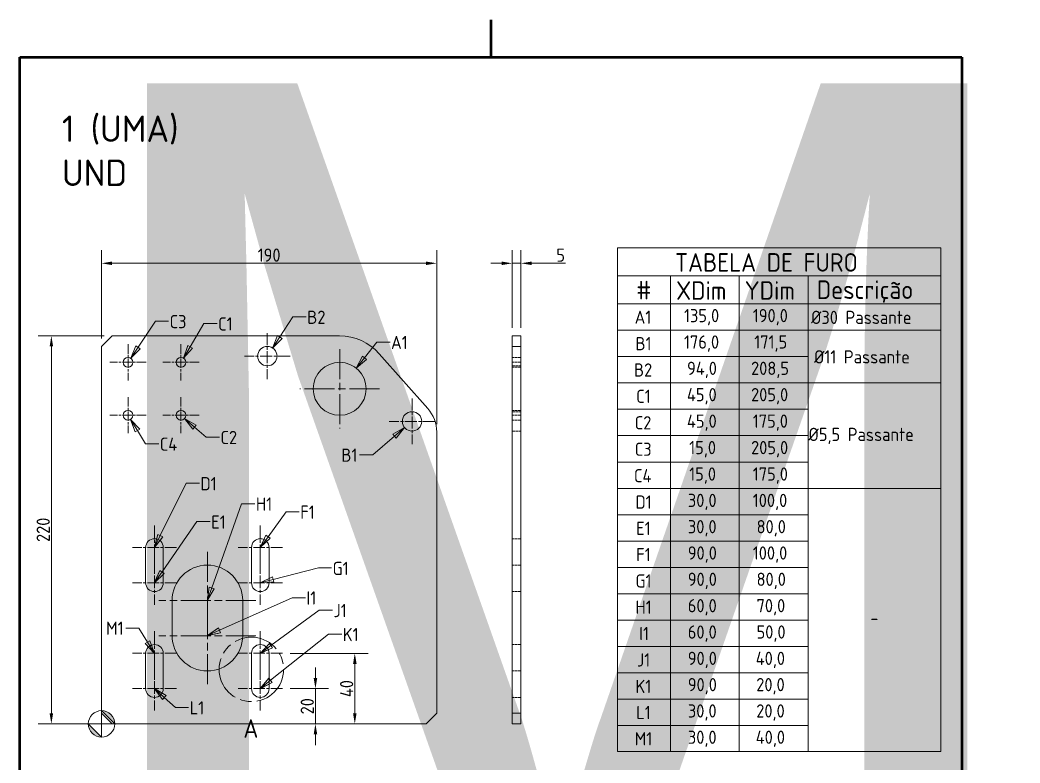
# Model space of a CAD drawing. Header units: millimetres. Extents: x 0 to 2286, y -63 to 297.
# Drawn here: x 25 to 214, y 156.6 to 297 of the extents above; entities that cross this region are included whole.
import ezdxf
from ezdxf.enums import TextEntityAlignment as Align

# ---------------------------------------------------------------- set-up
doc = ezdxf.new("R2018")
doc.units = ezdxf.units.MM
for name, pattern in [('ACAD_ISO08W100', [36, 24, -3, 6, -3]), ('CHAIN', [0.3543, 0.2362, -0.0295, 0.0591, -0.0295]), ('DASHED', [0.2068, 0.1655, -0.0413])]:
    doc.linetypes.add(name, pattern=pattern)
for name, color, linetype, lineweight, true_color in [('Borda A3_A4 (ABNT)', 7, 'Continuous', 50, 0x800000), ('Detail Boundary (ABNT)', 7, 'ACAD_ISO08W100', 13, 0x0080ff), ('Dimensão (ABNT)', 1, 'Continuous', 18, 0xff0000), ('Símbolo (ABNT)', 1, 'Continuous', 18, 0xff0000)]:
    doc.layers.add(name, color=color, linetype=linetype, lineweight=lineweight, true_color=true_color)
for name, color, linetype, lineweight in [('Borda Título (ABNT)', 7, 'Continuous', 50), ('Hidden (ABNT)', 7, 'DASHED', 18), ('Marca de centro (ISO)', 7, 'Continuous', 9), ('Símbolo (ISO)', 7, 'Continuous', 18), ('Visible (ABNT)', 7, 'Continuous', 13)]:
    doc.layers.add(name, color=color, linetype=linetype, lineweight=lineweight)
doc.styles.add('RODAPÉ', font='GOST Common.ttf')
doc.styles.get("Standard").update_dxf_attribs({"font": ''})
doc.styles.add('Texto 2.50 (ABNT)', font='isocp_IV50.ttf')
doc.styles.add('Texto 3.50 (ABNT)', font='isocp_IV50.ttf')
doc.styles.get('Standard').set_extended_font_data('ISOCP_IV50', italic=True)
doc.dimstyles.new('Padrão (ABNT)', dxfattribs={"dimtxt": 2.5, "dimasz": 2, "dimexe": 2.5, "dimexo": 1.5, "dimgap": 0.25, "dimtad": 1, "dimtoh": 1, "dimtxsty": 'Texto 2.50 (ABNT)', "dimcen": 0.09, "dimdle": 7.5, "dimclrd": 256, "dimclre": 256, "dimclrt": 7, "dimazin": 2, "dimtfac": 0.5, "dimtmove": 0, "dimatfit": 3, "dimfxl": 0, "dimtolj": 1, "dimtzin": 0, "dimlwd": -1, "dimlwe": -1, "dimarcsym": 0})

# ---------------------------------------------------------------- blocks, each defined once
blk = doc.blocks.new('Bordas A4 ABNT')
at = {"layer": 'Borda A3_A4 (ABNT)'}
for p, q in [((114, 297), (114, 290)), ((25, 290), (203, 290)), ((25, 7), (25, 290)), ((203, 290), (203, 7))]:
    blk.add_line(p, q, dxfattribs=at)
at = {"layer": 'Borda Título (ABNT)', "color": 7, "lineweight": 30, "flags": 104}
blk.add_attdef('NÚMERO_DA_PEÇA', text='', height=5, dxfattribs=at).set_placement((30, 285), align=Align.MIDDLE_LEFT)
blk = doc.blocks.new('*D9')
at = {"layer": 'Defpoints', "color": 0, "transparency": 16777216}
for p in [(118.01, 251.02), (118.01, 237.31), (119.68, 237.31)]:
    blk.add_point(p, dxfattribs=at)
at = {"layer": 'Dimensão (ABNT)', "transparency": 16777216}
for p, q in [((118.01, 238.81), (118.01, 253.52)), ((119.68, 238.81), (119.68, 253.52)), ((116.01, 251.02), (114.01, 251.02)), ((118.01, 251.02), (119.68, 251.02)), ((121.68, 251.02), (128.1, 251.02))]:
    blk.add_line(p, q, dxfattribs=at)
for points in [[(116.01, 251.35), (116.01, 250.69), (118.01, 251.02)], [(121.68, 251.35), (121.68, 250.69), (119.68, 251.02)]]:
    blk.add_solid(points, dxfattribs=at)
at = {"layer": 'Dimensão (ABNT)', "color": 7, "transparency": 16777216, "insert": (127.18, 252.56), "char_height": 2.5, "attachment_point": 5, "style": 'Texto 2.50 (ABNT)'}
blk.add_mtext('\\A1;5', dxfattribs=at)
blk = doc.blocks.new('*D10')
at = {"layer": 'Defpoints', "color": 0, "transparency": 16777216}
for p in [(103.75, 251.02), (40.41, 235.31), (103.75, 219.15)]:
    blk.add_point(p, dxfattribs=at)
at = {"layer": 'Dimensão (ABNT)', "transparency": 16777216}
for p, q in [((40.41, 236.81), (40.41, 253.52)), ((103.75, 220.65), (103.75, 253.52)), ((42.41, 251.02), (101.75, 251.02))]:
    blk.add_line(p, q, dxfattribs=at)
for points in [[(42.41, 251.35), (42.41, 250.69), (40.41, 251.02)], [(101.75, 251.35), (101.75, 250.69), (103.75, 251.02)]]:
    blk.add_solid(points, dxfattribs=at)
at = {"layer": 'Dimensão (ABNT)', "color": 7, "transparency": 16777216, "insert": (72.08, 252.57), "char_height": 2.5, "attachment_point": 5, "style": 'Texto 2.50 (ABNT)'}
blk.add_mtext('\\A1;190', dxfattribs=at)
blk = doc.blocks.new('*D11')
at = {"layer": 'Defpoints', "color": 0, "transparency": 16777216}
for p in [(42.41, 237.31), (30.93, 163.98), (42.41, 163.98)]:
    blk.add_point(p, dxfattribs=at)
at = {"layer": 'Dimensão (ABNT)', "transparency": 16777216}
for p, q in [((40.91, 237.31), (28.43, 237.31)), ((30.93, 235.31), (30.93, 165.98)), ((40.91, 163.98), (28.43, 163.98))]:
    blk.add_line(p, q, dxfattribs=at)
for points in [[(30.6, 235.31), (31.26, 235.31), (30.93, 237.31)], [(30.6, 165.98), (31.26, 165.98), (30.93, 163.98)]]:
    blk.add_solid(points, dxfattribs=at)
at = {"layer": 'Dimensão (ABNT)', "color": 7, "transparency": 16777216, "insert": (29.39, 200.65), "char_height": 2.5, "attachment_point": 5, "rotation": 90, "style": 'Texto 2.50 (ABNT)'}
blk.add_mtext('\\A1;220', dxfattribs=at)
blk = doc.blocks.new('*D12')
at = {"layer": 'Defpoints', "color": 0, "transparency": 16777216}
for p in [(74.58, 170.65), (80.83, 170.65), (82.53, 163.98)]:
    blk.add_point(p, dxfattribs=at)
at = {"layer": 'Dimensão (ABNT)', "transparency": 16777216}
for p, q in [((80.83, 172.65), (80.83, 174.65)), ((76.08, 170.65), (83.33, 170.65)), ((80.83, 170.65), (80.83, 168.65)), ((80.83, 165.98), (80.83, 168.65)), ((80.83, 163.98), (80.83, 165.98)), ((80.83, 161.98), (80.83, 159.98))]:
    blk.add_line(p, q, dxfattribs=at)
for points in [[(80.5, 172.65), (81.17, 172.65), (80.83, 170.65)], [(80.5, 161.98), (81.17, 161.98), (80.83, 163.98)]]:
    blk.add_solid(points, dxfattribs=at)
at = {"layer": 'Dimensão (ABNT)', "color": 7, "transparency": 16777216, "insert": (79.29, 167.31), "char_height": 2.5, "attachment_point": 5, "rotation": 90, "style": 'Texto 2.50 (ABNT)'}
blk.add_mtext('\\A1;20', dxfattribs=at)
blk = doc.blocks.new('*D13')
at = {"layer": 'Defpoints', "color": 0, "transparency": 16777216}
for p in [(74.58, 177.31), (88.27, 177.31), (91.86, 163.98)]:
    blk.add_point(p, dxfattribs=at)
at = {"layer": 'Dimensão (ABNT)', "transparency": 16777216}
for p, q in [((76.08, 177.31), (90.77, 177.31)), ((88.27, 165.98), (88.27, 175.31))]:
    blk.add_line(p, q, dxfattribs=at)
for points in [[(87.94, 175.31), (88.61, 175.31), (88.27, 177.31)], [(87.94, 165.98), (88.61, 165.98), (88.27, 163.98)]]:
    blk.add_solid(points, dxfattribs=at)
at = {"layer": 'Dimensão (ABNT)', "color": 7, "transparency": 16777216, "insert": (86.73, 170.65), "char_height": 2.5, "attachment_point": 5, "rotation": 90, "style": 'Texto 2.50 (ABNT)'}
blk.add_mtext('\\A1;40', dxfattribs=at)
blk = doc.blocks.new('Símbolo de indicador de origem1')
at = {"layer": 'Dimensão (ABNT)'}
h = blk.add_hatch(color=256, dxfattribs=at)
edge = h.paths.add_edge_path()
edge.add_line((40.41, 166.48), (42.91, 163.98))
edge.add_arc((40.41, 163.98), 2.5, 0, 90)
h = blk.add_hatch(color=256, dxfattribs=at)
edge = h.paths.add_edge_path()
edge.add_line((40.41, 161.48), (37.91, 163.98))
edge.add_arc((40.41, 163.98), 2.5, 180, 270)
for p, q in [((40.41, 166.48), (42.91, 163.98)), ((40.41, 161.48), (37.91, 163.98))]:
    blk.add_line(p, q, dxfattribs=at)
at = {"layer": 'Dimensão (ABNT)', "flags": 128}
for points in [[(40.41, 163.98), (42.91, 163.98), (40.41, 166.48), (40.41, 163.98)], [(40.41, 163.98), (40.41, 166.48), (40.41, 161.48), (40.41, 163.98)], [(40.41, 163.98), (40.41, 161.48), (37.91, 163.98), (40.41, 163.98)], [(40.41, 163.98), (37.91, 163.98), (40.41, 163.98), (40.41, 163.98)]]:
    blk.add_lwpolyline(points, dxfattribs=at)
at = {"layer": 'Dimensão (ABNT)'}
blk.add_circle((40.41, 163.98), 2.5, dxfattribs=at)
for start, end in [(0, 90), (180, 270)]:
    blk.add_arc((40.41, 163.98), 2.5, start, end, dxfattribs=at)
for points in [[(40.41, 163.98), (42.91, 163.98), (40.41, 166.48), (40.41, 163.98)], [(40.41, 163.98), (40.41, 166.48), (40.41, 161.48), (40.41, 163.98)], [(40.41, 163.98), (40.41, 161.48), (37.91, 163.98), (40.41, 163.98)], [(40.41, 163.98), (37.91, 163.98), (40.41, 163.98)]]:
    blk.add_solid(points, dxfattribs=at)
blk = doc.blocks.new('Tabela de furos1')
at = {"layer": 'Símbolo (ABNT)'}
for p, q in [((137.94, 158.73), (137.94, 253.94)), ((137.94, 253.94), (198.99, 253.94)), ((198.99, 253.94), (198.99, 158.73)), ((137.94, 248.66), (147.94, 248.66)), ((147.94, 248.66), (147.94, 243.38)), ((147.94, 248.66), (160.94, 248.66)), ((147.94, 248.66), (147.94, 243.38)), ((160.94, 248.66), (160.94, 243.38)), ((160.94, 248.66), (173.94, 248.66)), ((160.94, 248.66), (160.94, 243.38)), ((173.94, 248.66), (173.94, 243.38)), ((173.94, 248.66), (198.99, 248.66)), ((173.94, 248.66), (173.94, 243.38)), ((137.94, 243.38), (147.94, 243.38)), ((137.94, 243.38), (147.94, 243.38)), ((147.94, 243.38), (160.94, 243.38)), ((147.94, 243.38), (147.94, 238.41)), ((147.94, 243.38), (160.94, 243.38)), ((147.94, 243.38), (147.94, 238.41)), ((160.94, 243.38), (173.94, 243.38)), ((160.94, 243.38), (160.94, 238.41)), ((160.94, 243.38), (173.94, 243.38)), ((160.94, 243.38), (160.94, 238.41)), ((173.94, 243.38), (198.99, 243.38)), ((173.94, 243.38), (173.94, 238.41)), ((137.94, 238.41), (147.94, 238.41)), ((137.94, 238.41), (147.94, 238.41)), ((147.94, 238.41), (160.94, 238.41)), ((147.94, 238.41), (147.94, 233.42)), ((147.94, 238.41), (160.94, 238.41)), ((147.94, 238.41), (147.94, 233.42)), ((160.94, 238.41), (173.94, 238.41)), ((160.94, 238.41), (160.94, 233.42)), ((160.94, 238.41), (173.94, 238.41)), ((160.94, 238.41), (160.94, 233.42)), ((173.94, 238.41), (173.94, 233.42)), ((173.94, 238.41), (198.99, 238.41)), ((173.94, 238.41), (173.94, 233.42)), ((198.99, 238.41), (198.99, 233.42)), ((137.94, 233.42), (147.94, 233.42)), ((137.94, 233.42), (147.94, 233.42)), ((147.94, 233.42), (160.94, 233.42)), ((147.94, 233.42), (147.94, 228.45)), ((147.94, 233.42), (160.94, 233.42)), ((147.94, 233.42), (147.94, 228.45)), ((160.94, 233.42), (173.94, 233.42)), ((160.94, 233.42), (160.94, 228.45)), ((160.94, 233.42), (173.94, 233.42)), ((160.94, 233.42), (160.94, 228.45)), ((173.94, 233.42), (173.94, 228.45)), ((137.94, 228.45), (147.94, 228.45)), ((137.94, 228.45), (147.94, 228.45)), ((147.94, 228.45), (160.94, 228.45)), ((147.94, 228.45), (147.94, 223.45)), ((147.94, 228.45), (160.94, 228.45)), ((147.94, 228.45), (147.94, 223.45)), ((160.94, 228.45), (173.94, 228.45)), ((160.94, 228.45), (160.94, 223.45)), ((160.94, 228.45), (173.94, 228.45)), ((160.94, 228.45), (160.94, 223.45)), ((173.94, 228.45), (173.94, 223.45)), ((173.94, 228.45), (198.99, 228.45)), ((173.94, 228.45), (173.94, 223.45)), ((198.99, 228.45), (198.99, 223.45)), ((137.94, 223.45), (147.94, 223.45)), ((137.94, 223.45), (147.94, 223.45)), ((147.94, 223.45), (160.94, 223.45)), ((147.94, 223.45), (147.94, 218.46)), ((147.94, 223.45), (160.94, 223.45)), ((147.94, 223.45), (147.94, 218.46)), ((160.94, 223.45), (173.94, 223.45)), ((160.94, 223.45), (160.94, 218.46)), ((160.94, 223.45), (173.94, 223.45)), ((160.94, 223.45), (160.94, 218.46)), ((173.94, 223.45), (173.94, 218.46)), ((137.94, 218.46), (147.94, 218.46)), ((137.94, 218.46), (147.94, 218.46)), ((147.94, 218.46), (160.94, 218.46)), ((147.94, 218.46), (147.94, 213.46)), ((147.94, 218.46), (160.94, 218.46)), ((147.94, 218.46), (147.94, 213.46)), ((160.94, 218.46), (173.94, 218.46)), ((160.94, 218.46), (160.94, 213.46)), ((160.94, 218.46), (173.94, 218.46)), ((160.94, 218.46), (160.94, 213.46)), ((173.94, 218.46), (173.94, 213.46)), ((137.94, 213.46), (147.94, 213.46)), ((137.94, 213.46), (147.94, 213.46)), ((147.94, 213.46), (160.94, 213.46)), ((147.94, 213.46), (147.94, 208.46)), ((147.94, 213.46), (160.94, 213.46)), ((147.94, 213.46), (147.94, 208.46)), ((160.94, 213.46), (173.94, 213.46)), ((160.94, 213.46), (160.94, 208.46)), ((160.94, 213.46), (173.94, 213.46)), ((160.94, 213.46), (160.94, 208.46)), ((173.94, 213.46), (173.94, 208.46)), ((137.94, 208.46), (147.94, 208.46)), ((137.94, 208.46), (147.94, 208.46)), ((147.94, 208.46), (160.94, 208.46)), ((147.94, 208.46), (147.94, 203.49)), ((147.94, 208.46), (160.94, 208.46)), ((147.94, 208.46), (147.94, 203.49)), ((160.94, 208.46), (173.94, 208.46)), ((160.94, 208.46), (160.94, 203.49)), ((160.94, 208.46), (173.94, 208.46)), ((160.94, 208.46), (160.94, 203.49)), ((173.94, 208.46), (173.94, 203.49)), ((173.94, 208.46), (198.99, 208.46)), ((173.94, 208.46), (173.94, 203.49)), ((198.99, 208.46), (198.99, 203.49)), ((137.94, 203.49), (147.94, 203.49)), ((137.94, 203.49), (147.94, 203.49)), ((147.94, 203.49), (160.94, 203.49)), ((147.94, 203.49), (147.94, 198.52)), ((147.94, 203.49), (160.94, 203.49)), ((147.94, 203.49), (147.94, 198.52)), ((160.94, 203.49), (173.94, 203.49)), ((160.94, 203.49), (160.94, 198.52)), ((160.94, 203.49), (173.94, 203.49)), ((160.94, 203.49), (160.94, 198.52)), ((173.94, 203.49), (173.94, 198.52)), ((137.94, 198.52), (147.94, 198.52)), ((137.94, 198.52), (147.94, 198.52)), ((147.94, 198.52), (160.94, 198.52)), ((147.94, 198.52), (147.94, 193.55)), ((147.94, 198.52), (160.94, 198.52)), ((147.94, 198.52), (147.94, 193.55)), ((160.94, 198.52), (173.94, 198.52)), ((160.94, 198.52), (160.94, 193.55)), ((160.94, 198.52), (173.94, 198.52)), ((160.94, 198.52), (160.94, 193.55)), ((173.94, 198.52), (173.94, 193.55)), ((137.94, 193.55), (147.94, 193.55)), ((137.94, 193.55), (147.94, 193.55)), ((147.94, 193.55), (160.94, 193.55)), ((147.94, 193.55), (147.94, 188.58)), ((147.94, 193.55), (160.94, 193.55)), ((147.94, 193.55), (147.94, 188.58)), ((160.94, 193.55), (173.94, 193.55)), ((160.94, 193.55), (160.94, 188.58)), ((160.94, 193.55), (173.94, 193.55)), ((160.94, 193.55), (160.94, 188.58)), ((173.94, 193.55), (173.94, 188.58)), ((137.94, 188.58), (147.94, 188.58)), ((137.94, 188.58), (147.94, 188.58)), ((147.94, 188.58), (160.94, 188.58)), ((147.94, 188.58), (147.94, 183.59)), ((147.94, 188.58), (160.94, 188.58)), ((147.94, 188.58), (147.94, 183.59)), ((160.94, 188.58), (173.94, 188.58)), ((160.94, 188.58), (160.94, 183.59)), ((160.94, 188.58), (173.94, 188.58)), ((160.94, 188.58), (160.94, 183.59)), ((173.94, 188.58), (173.94, 183.59)), ((137.94, 183.59), (147.94, 183.59)), ((137.94, 183.59), (147.94, 183.59)), ((147.94, 183.59), (160.94, 183.59)), ((147.94, 183.59), (147.94, 178.61)), ((147.94, 183.59), (160.94, 183.59)), ((147.94, 183.59), (147.94, 178.61)), ((160.94, 183.59), (173.94, 183.59)), ((160.94, 183.59), (160.94, 178.61)), ((160.94, 183.59), (173.94, 183.59)), ((160.94, 183.59), (160.94, 178.61)), ((173.94, 183.59), (173.94, 178.61)), ((137.94, 178.61), (147.94, 178.61)), ((137.94, 178.61), (147.94, 178.61)), ((147.94, 178.61), (160.94, 178.61)), ((147.94, 178.61), (147.94, 173.64)), ((147.94, 178.61), (160.94, 178.61)), ((147.94, 178.61), (147.94, 173.64)), ((160.94, 178.61), (173.94, 178.61)), ((160.94, 178.61), (160.94, 173.64)), ((160.94, 178.61), (173.94, 178.61)), ((160.94, 178.61), (160.94, 173.64)), ((173.94, 178.61), (173.94, 173.64)), ((137.94, 173.64), (147.94, 173.64)), ((137.94, 173.64), (147.94, 173.64)), ((147.94, 173.64), (160.94, 173.64)), ((147.94, 173.64), (147.94, 168.67)), ((147.94, 173.64), (160.94, 173.64)), ((147.94, 173.64), (147.94, 168.67)), ((160.94, 173.64), (173.94, 173.64)), ((160.94, 173.64), (160.94, 168.67)), ((160.94, 173.64), (173.94, 173.64)), ((160.94, 173.64), (160.94, 168.67)), ((173.94, 173.64), (173.94, 168.67)), ((137.94, 168.67), (147.94, 168.67)), ((137.94, 168.67), (147.94, 168.67)), ((147.94, 168.67), (160.94, 168.67)), ((147.94, 168.67), (147.94, 163.7)), ((147.94, 168.67), (160.94, 168.67)), ((147.94, 168.67), (147.94, 163.7)), ((160.94, 168.67), (173.94, 168.67)), ((160.94, 168.67), (160.94, 163.7)), ((160.94, 168.67), (173.94, 168.67)), ((160.94, 168.67), (160.94, 163.7)), ((173.94, 168.67), (173.94, 163.7)), ((137.94, 163.7), (147.94, 163.7)), ((137.94, 163.7), (147.94, 163.7)), ((147.94, 163.7), (160.94, 163.7)), ((147.94, 163.7), (147.94, 158.73)), ((147.94, 163.7), (160.94, 163.7)), ((147.94, 163.7), (147.94, 158.73)), ((160.94, 163.7), (173.94, 163.7)), ((160.94, 163.7), (160.94, 158.73)), ((160.94, 163.7), (173.94, 163.7)), ((160.94, 163.7), (160.94, 158.73)), ((173.94, 163.7), (173.94, 158.73)), ((198.99, 158.73), (137.94, 158.73))]:
    blk.add_line(p, q, dxfattribs=at)
at = {"layer": 'Símbolo (ABNT)', "color": 7, "attachment_point": 7}
for s, insert, char_height, style in [('TABELA DE FURO', (148.78, 249.43), 3.5, 'Texto 3.50 (ABNT)'), ('#', (141.48, 244.2), 3.5, 'Texto 3.50 (ABNT)'), ('XDim', (149, 244.12), 3.5, 'Texto 3.50 (ABNT)'), ('YDim', (161.96, 244.14), 3.5, 'Texto 3.50 (ABNT)'), ('Descrição', (175.57, 243.59), 3.5, 'Texto 3.50 (ABNT)'), ('A1', (141.16, 239.58), 2.5, 'Texto 2.50 (ABNT)'), ('135,0', (150.49, 239.3), 2.5, 'Texto 2.50 (ABNT)'), ('190,0', (163.49, 239.3), 2.5, 'Texto 2.50 (ABNT)'), ('Ø30 Passante ', (174.51, 239.55), 2.5, 'Texto 2.50 (ABNT)'), ('B1', (141.31, 234.59), 2.5, 'Texto 2.50 (ABNT)'), ('176,0', (150.49, 234.31), 2.5, 'Texto 2.50 (ABNT)'), ('171,5', (163.77, 234.32), 2.5, 'Texto 2.50 (ABNT)'), ('Ø11 Passante ', (175.07, 232.09), 2.5, 'Texto 2.50 (ABNT)'), ('B2', (141.03, 229.61), 2.5, 'Texto 2.50 (ABNT)'), ('94,0', (151.06, 229.34), 2.5, 'Texto 2.50 (ABNT)'), ('208,5', (163.16, 229.34), 2.5, 'Texto 2.50 (ABNT)'), ('C1', (141.45, 224.63), 2.5, 'Texto 2.50 (ABNT)'), ('45,0', (151.04, 224.36), 2.5, 'Texto 2.50 (ABNT)'), ('205,0', (163.16, 224.36), 2.5, 'Texto 2.50 (ABNT)'), ('C2', (141.17, 219.63), 2.5, 'Texto 2.50 (ABNT)'), ('45,0', (151.04, 219.36), 2.5, 'Texto 2.50 (ABNT)'), ('175,0', (163.49, 219.36), 2.5, 'Texto 2.50 (ABNT)'), ('Ø5,5 Passante ', (174.02, 216.85), 2.5, 'Texto 2.50 (ABNT)'), ('15,0', (151.47, 214.36), 2.5, 'Texto 2.50 (ABNT)'), ('205,0', (163.16, 214.36), 2.5, 'Texto 2.50 (ABNT)'), ('C3', (141.17, 214.63), 2.5, 'Texto 2.50 (ABNT)'), ('C4', (141.03, 209.63), 2.5, 'Texto 2.50 (ABNT)'), ('15,0', (151.47, 209.36), 2.5, 'Texto 2.50 (ABNT)'), ('175,0', (163.49, 209.36), 2.5, 'Texto 2.50 (ABNT)'), ('D1', (141.31, 204.65), 2.5, 'Texto 2.50 (ABNT)'), ('30,0', (151.22, 204.38), 2.5, 'Texto 2.50 (ABNT)'), ('100,0', (163.49, 204.38), 2.5, 'Texto 2.50 (ABNT)'), ('30,0', (151.22, 199.41), 2.5, 'Texto 2.50 (ABNT)'), ('80,0', (164.2, 199.41), 2.5, 'Texto 2.50 (ABNT)'), ('E1', (141.45, 199.68), 2.5, 'Texto 2.50 (ABNT)'), ('F1', (141.45, 194.72), 2.5, 'Texto 2.50 (ABNT)'), ('90,0', (151.2, 194.44), 2.5, 'Texto 2.50 (ABNT)'), ('100,0', (163.49, 194.44), 2.5, 'Texto 2.50 (ABNT)'), ('G1', (141.31, 189.74), 2.5, 'Texto 2.50 (ABNT)'), ('90,0', (151.2, 189.47), 2.5, 'Texto 2.50 (ABNT)'), ('80,0', (164.2, 189.47), 2.5, 'Texto 2.50 (ABNT)'), ('H1', (141.31, 184.79), 2.5, 'Texto 2.50 (ABNT)'), ('60,0', (151.2, 184.48), 2.5, 'Texto 2.50 (ABNT)'), ('70,0', (164.2, 184.49), 2.5, 'Texto 2.50 (ABNT)'), ('-', (185.7, 182.73), 2.5, 'Texto 2.50 (ABNT)'), ('I1', (142.02, 179.8), 2.5, 'Texto 2.50 (ABNT)'), ('60,0', (151.2, 179.5), 2.5, 'Texto 2.50 (ABNT)'), ('50,0', (164.2, 179.51), 2.5, 'Texto 2.50 (ABNT)'), ('J1', (141.61, 174.81), 2.5, 'Texto 2.50 (ABNT)'), ('90,0', (151.2, 174.53), 2.5, 'Texto 2.50 (ABNT)'), ('40,0', (164.04, 174.53), 2.5, 'Texto 2.50 (ABNT)'), ('K1', (141.31, 169.81), 2.5, 'Texto 2.50 (ABNT)'), ('90,0', (151.2, 169.56), 2.5, 'Texto 2.50 (ABNT)'), ('20,0', (164.14, 169.56), 2.5, 'Texto 2.50 (ABNT)'), ('L1', (141.45, 164.87), 2.5, 'Texto 2.50 (ABNT)'), ('30,0', (151.22, 164.59), 2.5, 'Texto 2.50 (ABNT)'), ('20,0', (164.14, 164.59), 2.5, 'Texto 2.50 (ABNT)'), ('30,0', (151.22, 159.62), 2.5, 'Texto 2.50 (ABNT)'), ('40,0', (164.04, 159.62), 2.5, 'Texto 2.50 (ABNT)'), ('M1', (141.17, 159.92), 2.5, 'Texto 2.50 (ABNT)')]:
    blk.add_mtext(s, dxfattribs=dict(at, insert=insert, char_height=char_height, style=style))
blk = doc.blocks.new('Texto da chamada de detalhe1')
at = {"layer": 'Símbolo (ABNT)'}
for p, q in [((90.09, 233.18), (92.44, 236.12)), ((92.44, 236.12), (94.94, 236.12)), ((89.7, 233.49), (88.53, 231.22)), ((90.09, 233.18), (88.53, 231.22)), ((88.53, 231.22), (90.48, 232.86)), ((90.48, 232.86), (89.7, 233.49))]:
    blk.add_line(p, q, dxfattribs=at)
at = {"layer": 'Símbolo (ABNT)', "flags": 128}
blk.add_lwpolyline([(89.7, 233.49), (88.53, 231.22), (90.48, 232.86), (89.7, 233.49)], dxfattribs=at)
at = {"layer": 'Símbolo (ABNT)'}
blk.add_solid([(89.7, 233.49), (88.53, 231.22), (90.48, 232.86), (89.7, 233.49)], dxfattribs=at)
at = {"layer": 'Símbolo (ABNT)', "color": 7, "insert": (95.12, 234.81), "char_height": 2.5, "attachment_point": 7, "style": 'Texto 2.50 (ABNT)'}
blk.add_mtext('A1', dxfattribs=at)
blk = doc.blocks.new('Texto da chamada de detalhe2')
at = {"layer": 'Símbolo (ABNT)'}
for p, q in [((97.69, 219.96), (95.46, 218.72)), ((95.79, 218.34), (97.69, 219.96)), ((96.11, 217.96), (97.69, 219.96)), ((95.79, 218.34), (91.67, 214.83)), ((95.46, 218.72), (96.11, 217.96)), ((91.67, 214.83), (89.17, 214.83))]:
    blk.add_line(p, q, dxfattribs=at)
at = {"layer": 'Símbolo (ABNT)', "flags": 128}
blk.add_lwpolyline([(96.11, 217.96), (97.69, 219.96), (95.46, 218.72), (96.11, 217.96)], dxfattribs=at)
at = {"layer": 'Símbolo (ABNT)'}
blk.add_solid([(96.11, 217.96), (97.69, 219.96), (95.46, 218.72), (96.11, 217.96)], dxfattribs=at)
at = {"layer": 'Símbolo (ABNT)', "color": 7, "insert": (85.73, 213.51), "char_height": 2.5, "attachment_point": 7, "style": 'Texto 2.50 (ABNT)'}
blk.add_mtext('B1', dxfattribs=at)
blk = doc.blocks.new('Texto da chamada de detalhe3')
at = {"layer": 'Símbolo (ABNT)'}
for p, q in [((74.11, 237.11), (76.58, 240.89)), ((76.58, 240.89), (79.08, 240.89)), ((73.69, 237.38), (72.74, 235.01)), ((74.11, 237.11), (72.74, 235.01)), ((72.74, 235.01), (74.53, 236.83)), ((74.53, 236.83), (73.69, 237.38))]:
    blk.add_line(p, q, dxfattribs=at)
at = {"layer": 'Símbolo (ABNT)', "flags": 128}
blk.add_lwpolyline([(73.69, 237.38), (72.74, 235.01), (74.53, 236.83), (73.69, 237.38)], dxfattribs=at)
at = {"layer": 'Símbolo (ABNT)'}
blk.add_solid([(73.69, 237.38), (72.74, 235.01), (74.53, 236.83), (73.69, 237.38)], dxfattribs=at)
at = {"layer": 'Símbolo (ABNT)', "color": 7, "insert": (79.28, 239.57), "char_height": 2.5, "attachment_point": 7, "style": 'Texto 2.50 (ABNT)'}
blk.add_mtext('B2', dxfattribs=at)
blk = doc.blocks.new('Texto da chamada de detalhe4')
at = {"layer": 'Símbolo (ABNT)'}
for p, q in [((57.15, 235.25), (59.74, 239.63)), ((59.74, 239.63), (62.24, 239.63)), ((56.72, 235.51), (55.88, 233.1)), ((57.15, 235.25), (55.88, 233.1)), ((55.88, 233.1), (57.58, 235)), ((57.58, 235), (56.72, 235.51))]:
    blk.add_line(p, q, dxfattribs=at)
at = {"layer": 'Símbolo (ABNT)', "flags": 128}
blk.add_lwpolyline([(56.72, 235.51), (55.88, 233.1), (57.58, 235), (56.72, 235.51)], dxfattribs=at)
at = {"layer": 'Símbolo (ABNT)'}
blk.add_solid([(56.72, 235.51), (55.88, 233.1), (57.58, 235), (56.72, 235.51)], dxfattribs=at)
at = {"layer": 'Símbolo (ABNT)', "color": 7, "insert": (62.44, 238.31), "char_height": 2.5, "attachment_point": 7, "style": 'Texto 2.50 (ABNT)'}
blk.add_mtext('C1', dxfattribs=at)
blk = doc.blocks.new('Texto da chamada de detalhe5')
at = {"layer": 'Símbolo (ABNT)'}
for p, q in [((57.99, 220.07), (56.11, 221.71)), ((58.32, 220.45), (56.11, 221.71)), ((56.11, 221.71), (57.67, 219.7)), ((57.67, 219.7), (58.32, 220.45)), ((57.99, 220.07), (60.18, 218.18)), ((60.18, 218.18), (62.68, 218.18))]:
    blk.add_line(p, q, dxfattribs=at)
at = {"layer": 'Símbolo (ABNT)', "flags": 128}
blk.add_lwpolyline([(58.32, 220.45), (56.11, 221.71), (57.67, 219.7), (58.32, 220.45)], dxfattribs=at)
at = {"layer": 'Símbolo (ABNT)'}
blk.add_solid([(58.32, 220.45), (56.11, 221.71), (57.67, 219.7), (58.32, 220.45)], dxfattribs=at)
at = {"layer": 'Símbolo (ABNT)', "color": 7, "insert": (62.88, 216.85), "char_height": 2.5, "attachment_point": 7, "style": 'Texto 2.50 (ABNT)'}
blk.add_mtext('C2', dxfattribs=at)
blk = doc.blocks.new('Texto da chamada de detalhe6')
at = {"layer": 'Símbolo (ABNT)'}
for p, q in [((47.31, 235.16), (50.58, 240.07)), ((50.58, 240.07), (53.08, 240.07)), ((46.89, 235.43), (45.92, 233.08)), ((47.31, 235.16), (45.92, 233.08)), ((45.92, 233.08), (47.72, 234.88)), ((47.72, 234.88), (46.89, 235.43))]:
    blk.add_line(p, q, dxfattribs=at)
at = {"layer": 'Símbolo (ABNT)', "flags": 128}
blk.add_lwpolyline([(46.89, 235.43), (45.92, 233.08), (47.72, 234.88), (46.89, 235.43)], dxfattribs=at)
at = {"layer": 'Símbolo (ABNT)'}
blk.add_solid([(46.89, 235.43), (45.92, 233.08), (47.72, 234.88), (46.89, 235.43)], dxfattribs=at)
at = {"layer": 'Símbolo (ABNT)', "color": 7, "insert": (53.27, 238.75), "char_height": 2.5, "attachment_point": 7, "style": 'Texto 2.50 (ABNT)'}
blk.add_mtext('C3', dxfattribs=at)
blk = doc.blocks.new('Texto da chamada de detalhe7')
at = {"layer": 'Símbolo (ABNT)'}
for p, q in [((47.2, 219.4), (45.89, 221.53)), ((47.62, 219.66), (45.89, 221.53)), ((45.89, 221.53), (46.77, 219.14)), ((46.77, 219.14), (47.62, 219.66)), ((47.2, 219.4), (48.71, 216.92)), ((48.71, 216.92), (51.21, 216.92))]:
    blk.add_line(p, q, dxfattribs=at)
at = {"layer": 'Símbolo (ABNT)', "flags": 128}
blk.add_lwpolyline([(47.62, 219.66), (45.89, 221.53), (46.77, 219.14), (47.62, 219.66)], dxfattribs=at)
at = {"layer": 'Símbolo (ABNT)'}
blk.add_solid([(47.62, 219.66), (45.89, 221.53), (46.77, 219.14), (47.62, 219.66)], dxfattribs=at)
at = {"layer": 'Símbolo (ABNT)', "color": 7, "insert": (51.41, 215.59), "char_height": 2.5, "attachment_point": 7, "style": 'Texto 2.50 (ABNT)'}
blk.add_mtext('C4', dxfattribs=at)
blk = doc.blocks.new('Texto da chamada de detalhe8')
at = {"layer": 'Símbolo (ABNT)'}
for p, q in [((51.52, 199.55), (56.4, 209.44)), ((56.4, 209.44), (58.9, 209.44)), ((51.07, 199.78), (50.51, 197.69)), ((51.52, 199.55), (50.51, 197.51)), ((50.51, 197.44), (51.97, 199.33)), ((51.97, 199.33), (51.07, 199.78))]:
    blk.add_line(p, q, dxfattribs=at)
at = {"layer": 'Símbolo (ABNT)', "flags": 128}
blk.add_lwpolyline([(51.07, 199.78), (50.41, 197.31), (51.97, 199.33), (51.07, 199.78)], dxfattribs=at)
at = {"layer": 'Símbolo (ABNT)'}
blk.add_solid([(51.07, 199.78), (50.41, 197.31), (51.97, 199.33), (51.07, 199.78)], dxfattribs=at)
at = {"layer": 'Símbolo (ABNT)', "color": 7, "insert": (59.1, 208.12), "char_height": 2.5, "attachment_point": 7, "style": 'Texto 2.50 (ABNT)'}
blk.add_mtext('D1', dxfattribs=at)
blk = doc.blocks.new('Texto da chamada de detalhe9')
at = {"layer": 'Símbolo (ABNT)'}
for p, q in [((51.84, 192.7), (58.43, 202.2)), ((58.43, 202.2), (60.93, 202.2)), ((51.43, 192.98), (50.51, 190.88)), ((52.25, 192.41), (51.43, 192.98)), ((51.84, 192.7), (50.51, 190.79)), ((50.52, 190.75), (52.25, 192.41))]:
    blk.add_line(p, q, dxfattribs=at)
at = {"layer": 'Símbolo (ABNT)', "flags": 128}
blk.add_lwpolyline([(51.43, 192.98), (50.41, 190.65), (52.25, 192.41), (51.43, 192.98)], dxfattribs=at)
at = {"layer": 'Símbolo (ABNT)'}
blk.add_solid([(51.43, 192.98), (50.41, 190.65), (52.25, 192.41), (51.43, 192.98)], dxfattribs=at)
at = {"layer": 'Símbolo (ABNT)', "color": 7, "insert": (61.13, 200.87), "char_height": 2.5, "attachment_point": 7, "style": 'Texto 2.50 (ABNT)'}
blk.add_mtext('E1', dxfattribs=at)
blk = doc.blocks.new('Texto da chamada de detalhe10')
at = {"layer": 'Símbolo (ABNT)'}
for p, q in [((71.87, 199.34), (75.27, 204.05)), ((75.27, 204.05), (77.77, 204.05)), ((71.47, 199.63), (70.51, 197.53)), ((71.87, 199.34), (70.51, 197.45)), ((70.52, 197.41), (72.28, 199.05)), ((72.28, 199.05), (71.47, 199.63))]:
    blk.add_line(p, q, dxfattribs=at)
at = {"layer": 'Símbolo (ABNT)', "flags": 128}
blk.add_lwpolyline([(71.47, 199.63), (70.41, 197.31), (72.28, 199.05), (71.47, 199.63)], dxfattribs=at)
at = {"layer": 'Símbolo (ABNT)'}
blk.add_solid([(71.47, 199.63), (70.41, 197.31), (72.28, 199.05), (71.47, 199.63)], dxfattribs=at)
at = {"layer": 'Símbolo (ABNT)', "color": 7, "insert": (77.96, 202.74), "char_height": 2.5, "attachment_point": 7, "style": 'Texto 2.50 (ABNT)'}
blk.add_mtext('F1', dxfattribs=at)
blk = doc.blocks.new('Texto da chamada de detalhe11')
at = {"layer": 'Símbolo (ABNT)'}
for p, q in [((72.84, 191.26), (81.38, 193.44)), ((81.38, 193.44), (83.88, 193.44)), ((72.71, 191.75), (70.62, 190.75)), ((72.84, 191.26), (70.81, 190.75)), ((72.96, 190.78), (72.71, 191.75)), ((72.33, 190.75), (72.96, 190.78))]:
    blk.add_line(p, q, dxfattribs=at)
at = {"layer": 'Símbolo (ABNT)', "flags": 128}
blk.add_lwpolyline([(72.71, 191.75), (70.41, 190.65), (72.96, 190.78), (72.71, 191.75)], dxfattribs=at)
at = {"layer": 'Símbolo (ABNT)'}
blk.add_solid([(72.71, 191.75), (70.41, 190.65), (72.96, 190.78), (72.71, 191.75)], dxfattribs=at)
at = {"layer": 'Símbolo (ABNT)', "color": 7, "insert": (84.07, 192.11), "char_height": 2.5, "attachment_point": 7, "style": 'Texto 2.50 (ABNT)'}
blk.add_mtext('G1', dxfattribs=at)
blk = doc.blocks.new('Texto da chamada de detalhe12')
at = {"layer": 'Símbolo (ABNT)'}
for p, q in [((61.25, 189.67), (66.89, 205.57)), ((66.89, 205.57), (69.39, 205.57)), ((60.78, 189.84), (60.51, 188)), ((61.25, 189.67), (60.51, 187.59)), ((60.51, 187.48), (61.72, 189.5)), ((61.72, 189.5), (60.78, 189.84))]:
    blk.add_line(p, q, dxfattribs=at)
at = {"layer": 'Símbolo (ABNT)', "flags": 128}
blk.add_lwpolyline([(60.78, 189.84), (60.41, 187.31), (61.72, 189.5), (60.78, 189.84)], dxfattribs=at)
at = {"layer": 'Símbolo (ABNT)'}
blk.add_solid([(60.78, 189.84), (60.41, 187.31), (61.72, 189.5), (60.78, 189.84)], dxfattribs=at)
at = {"layer": 'Símbolo (ABNT)', "color": 7, "insert": (69.59, 204.27), "char_height": 2.5, "attachment_point": 7, "style": 'Texto 2.50 (ABNT)'}
blk.add_mtext('H1', dxfattribs=at)
blk = doc.blocks.new('Texto da chamada de detalhe13')
at = {"layer": 'Símbolo (ABNT)'}
for p, q in [((62.7, 181.67), (76.43, 187.82)), ((76.43, 187.82), (78.93, 187.82)), ((62.49, 182.12), (60.55, 180.75)), ((62.7, 181.67), (60.64, 180.75)), ((62.9, 181.21), (62.49, 182.12)), ((60.85, 180.75), (62.9, 181.21))]:
    blk.add_line(p, q, dxfattribs=at)
at = {"layer": 'Símbolo (ABNT)', "flags": 128}
blk.add_lwpolyline([(62.49, 182.12), (60.41, 180.65), (62.9, 181.21), (62.49, 182.12)], dxfattribs=at)
at = {"layer": 'Símbolo (ABNT)'}
blk.add_solid([(62.49, 182.12), (60.41, 180.65), (62.9, 181.21), (62.49, 182.12)], dxfattribs=at)
at = {"layer": 'Símbolo (ABNT)', "color": 7, "insert": (79.13, 186.52), "char_height": 2.5, "attachment_point": 7, "style": 'Texto 2.50 (ABNT)'}
blk.add_mtext('I1', dxfattribs=at)
blk = doc.blocks.new('Texto da chamada de detalhe14')
at = {"layer": 'Símbolo (ABNT)'}
for p, q in [((72.43, 178.79), (81.54, 185.45)), ((81.54, 185.45), (84.04, 185.45)), ((72.14, 179.19), (70.51, 177.42)), ((72.43, 178.79), (70.55, 177.41)), ((70.63, 177.41), (72.73, 178.38)), ((72.73, 178.38), (72.14, 179.19))]:
    blk.add_line(p, q, dxfattribs=at)
at = {"layer": 'Símbolo (ABNT)', "flags": 128}
blk.add_lwpolyline([(72.14, 179.19), (70.41, 177.31), (72.73, 178.38), (72.14, 179.19)], dxfattribs=at)
at = {"layer": 'Símbolo (ABNT)'}
blk.add_solid([(72.14, 179.19), (70.41, 177.31), (72.73, 178.38), (72.14, 179.19)], dxfattribs=at)
at = {"layer": 'Símbolo (ABNT)', "color": 7, "insert": (84.25, 184.14), "char_height": 2.5, "attachment_point": 7, "style": 'Texto 2.50 (ABNT)'}
blk.add_mtext('J1', dxfattribs=at)
blk = doc.blocks.new('Texto da chamada de detalhe15')
at = {"layer": 'Símbolo (ABNT)'}
for p, q in [((72.37, 172.21), (83.3, 180.95)), ((83.3, 180.95), (85.8, 180.95)), ((72.05, 172.6), (70.51, 170.76)), ((72.37, 172.21), (70.54, 170.75)), ((72.68, 171.82), (72.05, 172.6)), ((70.61, 170.75), (72.68, 171.82))]:
    blk.add_line(p, q, dxfattribs=at)
at = {"layer": 'Símbolo (ABNT)', "flags": 128}
blk.add_lwpolyline([(72.05, 172.6), (70.41, 170.65), (72.68, 171.82), (72.05, 172.6)], dxfattribs=at)
at = {"layer": 'Símbolo (ABNT)'}
blk.add_solid([(72.05, 172.6), (70.41, 170.65), (72.68, 171.82), (72.05, 172.6)], dxfattribs=at)
at = {"layer": 'Símbolo (ABNT)', "color": 7, "insert": (86, 179.6), "char_height": 2.5, "attachment_point": 7, "style": 'Texto 2.50 (ABNT)'}
blk.add_mtext('K1', dxfattribs=at)
blk = doc.blocks.new('Texto da chamada de detalhe16')
at = {"layer": 'Símbolo (ABNT)'}
for p, q in [((50.51, 170.51), (51.94, 168.6)), ((52.27, 168.97), (50.52, 170.55)), ((52.61, 169.34), (50.58, 170.55)), ((51.94, 168.6), (52.61, 169.34)), ((52.27, 168.97), (54.37, 167.08)), ((54.37, 167.08), (56.87, 167.08))]:
    blk.add_line(p, q, dxfattribs=at)
at = {"layer": 'Símbolo (ABNT)', "flags": 128}
blk.add_lwpolyline([(52.61, 169.34), (50.41, 170.65), (51.94, 168.6), (52.61, 169.34)], dxfattribs=at)
at = {"layer": 'Símbolo (ABNT)'}
blk.add_solid([(52.61, 169.34), (50.41, 170.65), (51.94, 168.6), (52.61, 169.34)], dxfattribs=at)
at = {"layer": 'Símbolo (ABNT)', "color": 7, "insert": (57.07, 165.77), "char_height": 2.5, "attachment_point": 7, "style": 'Texto 2.50 (ABNT)'}
blk.add_mtext('L1', dxfattribs=at)
blk = doc.blocks.new('Texto da chamada de detalhe17')
at = {"layer": 'Símbolo (ABNT)'}
for p, q in [((47.48, 182.09), (44.98, 182.09)), ((49.11, 179.44), (47.48, 182.09)), ((49.53, 179.7), (48.68, 179.18)), ((50.31, 177.58), (49.53, 179.7)), ((48.68, 179.18), (50.31, 177.42)), ((49.11, 179.44), (50.31, 177.47))]:
    blk.add_line(p, q, dxfattribs=at)
at = {"layer": 'Símbolo (ABNT)', "flags": 128}
blk.add_lwpolyline([(48.68, 179.18), (50.41, 177.31), (49.53, 179.7), (48.68, 179.18)], dxfattribs=at)
at = {"layer": 'Símbolo (ABNT)'}
blk.add_solid([(48.68, 179.18), (50.41, 177.31), (49.53, 179.7), (48.68, 179.18)], dxfattribs=at)
at = {"layer": 'Símbolo (ABNT)', "color": 7, "insert": (41.26, 180.8), "char_height": 2.5, "attachment_point": 7, "style": 'Texto 2.50 (ABNT)'}
blk.add_mtext('M1', dxfattribs=at)
blk = doc.blocks.new('Detalhe2D0')
at = {"layer": 'Detail Boundary (ABNT)', "ltscale": 0.354266}
blk.add_circle((68.72, 174.28), 6.09, dxfattribs=at)
at = {"layer": 'Detail Boundary (ABNT)', "insert": (67.21, 161.35), "char_height": 3.5, "attachment_point": 7, "style": 'Texto 3.50 (ABNT)'}
blk.add_mtext('A', dxfattribs=at)

msp = doc.modelspace()

# ---------------------------------------------------------------- linework, layer by layer
at = {"layer": 'Hidden (ABNT)', "ltscale": 3.172859}
for p, q in [((119.6778, 233.2287), (118.0111, 233.2287)), ((119.6778, 232.3121), (118.0111, 232.3121)), ((118.0111, 231.6454), (119.6778, 231.6454)), ((119.6778, 231.3954), (118.0111, 231.3954)), ((119.6778, 223.2287), (118.0111, 223.2287)), ((118.0111, 222.9787), (119.6778, 222.9787)), ((119.6778, 222.3121), (118.0111, 222.3121)), ((119.6778, 221.3954), (118.0111, 221.3954)), ((118.0111, 219.3121), (119.6778, 219.3121)), ((119.6778, 198.9787), (118.0111, 198.9787)), ((119.6778, 193.9787), (118.0111, 193.9787)), ((119.6778, 188.9787), (118.0111, 188.9787)), ((119.6778, 178.9787), (118.0111, 178.9787)), ((119.6778, 173.9787), (118.0111, 173.9787)), ((119.6778, 168.9787), (118.0111, 168.9787))]:
    msp.add_line(p, q, dxfattribs=at)
at = {"layer": 'Marca de centro (ISO)', "linetype": 'CHAIN', "ltscale": 9.630364}
for p, q in [((71.7401, 237.8121), (71.7401, 229.1454)), ((76.0734, 233.4787), (67.4068, 233.4787)), ((99.0877, 225.4787), (99.0877, 216.8121)), ((103.421, 221.1454), (94.7543, 221.1454))]:
    msp.add_line(p, q, dxfattribs=at)
at = {"layer": 'Marca de centro (ISO)', "linetype": 'CHAIN', "ltscale": 7.593151}
for p, q in [((45.4139, 235.7287), (45.4139, 228.8954)), ((55.4139, 235.7287), (55.4139, 228.8954)), ((48.8306, 232.3121), (41.9972, 232.3121)), ((58.8306, 232.3121), (51.9972, 232.3121)), ((45.4139, 225.7287), (45.4139, 218.8954)), ((55.4139, 225.7287), (55.4139, 218.8954)), ((48.8306, 222.3121), (41.9972, 222.3121)), ((58.8306, 222.3121), (51.9972, 222.3121))]:
    msp.add_line(p, q, dxfattribs=at)
at = {"layer": 'Marca de centro (ISO)', "linetype": 'CHAIN', "ltscale": 23.990969}
for p, q in [((85.4139, 234.8121), (85.4139, 219.8121)), ((92.9139, 227.3121), (77.9139, 227.3121)), ((60.4139, 196.4787), (60.4139, 182.3121)), ((69.5806, 187.3121), (51.2472, 187.3121)), ((60.4139, 185.6454), (60.4139, 171.4787)), ((69.5806, 180.6454), (51.2472, 180.6454))]:
    msp.add_line(p, q, dxfattribs=at)
at = {"layer": 'Marca de centro (ISO)', "linetype": 'CHAIN', "ltscale": 10.185968}
for p, q in [((50.4139, 201.4787), (50.4139, 192.3121)), ((70.4139, 201.4787), (70.4139, 192.3121)), ((50.4139, 195.6454), (50.4139, 186.4787)), ((70.4139, 195.6454), (70.4139, 186.4787)), ((50.4139, 181.4787), (50.4139, 172.3121)), ((70.4139, 181.4787), (70.4139, 172.3121)), ((50.4139, 175.6454), (50.4139, 166.4787)), ((70.4139, 175.6454), (70.4139, 166.4787))]:
    msp.add_line(p, q, dxfattribs=at)
at = {"layer": 'Marca de centro (ISO)', "linetype": 'CHAIN', "ltscale": 9.259962}
for p, q in [((54.5806, 197.3121), (46.2472, 197.3121)), ((74.5806, 197.3121), (66.2472, 197.3121)), ((54.5806, 190.6454), (46.2472, 190.6454)), ((74.5806, 190.6454), (66.2472, 190.6454)), ((54.5806, 177.3121), (46.2472, 177.3121)), ((74.5806, 177.3121), (66.2472, 177.3121)), ((54.5806, 170.6454), (46.2472, 170.6454)), ((74.5806, 170.6454), (66.2472, 170.6454))]:
    msp.add_line(p, q, dxfattribs=at)
at = {"layer": 'Visible (ABNT)'}
for p, q in [((40.4139, 235.3121), (42.4139, 237.3121)), ((42.4139, 237.3121), (85.4092, 237.3121)), ((118.0111, 237.3121), (118.0111, 235.3121)), ((119.6778, 237.3121), (118.0111, 237.3121)), ((119.6778, 235.3121), (119.6778, 237.3121)), ((40.4139, 165.9787), (40.4139, 235.3121)), ((118.0111, 235.3121), (118.0111, 165.9787)), ((118.0111, 235.3121), (119.6778, 235.3121)), ((119.6778, 165.9787), (119.6778, 235.3121)), ((92.8988, 233.9383), (102.0736, 223.568)), ((103.7472, 165.9787), (103.7472, 219.1506)), ((48.7472, 190.6454), (48.7472, 197.3121)), ((52.0806, 197.3121), (52.0806, 190.6454)), ((68.7472, 190.6454), (68.7472, 197.3121)), ((72.0806, 197.3121), (72.0806, 190.6454)), ((53.7472, 180.6454), (53.7472, 187.3121)), ((67.0806, 187.3121), (67.0806, 180.6454)), ((48.7472, 170.6454), (48.7472, 177.3121)), ((52.0806, 177.3121), (52.0806, 170.6454)), ((68.7472, 170.6454), (68.7472, 177.3121)), ((72.0806, 177.3121), (72.0806, 170.6454)), ((42.4139, 163.9787), (40.4139, 165.9787)), ((103.7472, 165.9787), (101.7472, 163.9787)), ((118.0111, 165.9787), (118.0111, 163.9787)), ((119.6778, 165.9787), (118.0111, 165.9787)), ((119.6778, 163.9787), (119.6778, 165.9787)), ((42.4139, 163.9787), (101.7472, 163.9787)), ((118.0111, 163.9787), (119.6778, 163.9787))]:
    msp.add_line(p, q, dxfattribs=at)
for centre, radius in [((71.7401, 233.4787), 1.8333), ((45.4139, 232.3121), 0.9167), ((55.4139, 232.3121), 0.9167), ((85.4139, 227.3121), 5), ((45.4139, 222.3121), 0.9167), ((55.4139, 222.3121), 0.9167), ((99.0877, 221.1454), 1.8333)]:
    msp.add_circle(centre, radius, dxfattribs=at)
for centre, radius, start, end in [((85.4092, 227.3121), 10, 41.5, 90), ((97.0806, 219.1506), 6.6667, 0, 41.5), ((50.4139, 197.3121), 1.6667, 0, 180), ((70.4139, 197.3121), 1.6667, 0, 180), ((60.4139, 187.3121), 6.6667, 0, 180), ((50.4139, 190.6454), 1.6667, 180, 0), ((70.4139, 190.6454), 1.6667, 180, 0), ((60.4139, 180.6454), 6.6667, 180, 0), ((50.4139, 177.3121), 1.6667, 0, 180), ((70.4139, 177.3121), 1.6667, 0, 180), ((50.4139, 170.6454), 1.6667, 180, 0), ((70.4139, 170.6454), 1.6667, 180, 0)]:
    msp.add_arc(centre, radius, start, end, dxfattribs=at)

# ---------------------------------------------------------------- block references
ref = msp.add_blockref('Bordas A4 ABNT', (0, 0))
lines = msp.add_mtext('MD03-006-0808-0011', dxfattribs={"layer": 'Borda Título (ABNT)', "color": 7, "insert": (30, 285), "char_height": 173.306316, "attachment_point": 1})
ref.add_attrib('NÚMERO_DA_PEÇA', '', (30, 285), dxfattribs={"flags": 104}).embed_mtext(lines)
at = {"layer": 'Detail Boundary (ABNT)'}
msp.add_blockref('Detalhe2D0', (0, 0), dxfattribs=at)
at = {"layer": 'Dimensão (ABNT)'}
msp.add_blockref('Símbolo de indicador de origem1', (0, 0), dxfattribs=at)
at = {"layer": 'Símbolo (ABNT)'}
for name in ['Tabela de furos1', 'Texto da chamada de detalhe3', 'Texto da chamada de detalhe6', 'Texto da chamada de detalhe4', 'Texto da chamada de detalhe1', 'Texto da chamada de detalhe7', 'Texto da chamada de detalhe5', 'Texto da chamada de detalhe2', 'Texto da chamada de detalhe8', 'Texto da chamada de detalhe12', 'Texto da chamada de detalhe10', 'Texto da chamada de detalhe9', 'Texto da chamada de detalhe11', 'Texto da chamada de detalhe13', 'Texto da chamada de detalhe14', 'Texto da chamada de detalhe17', 'Texto da chamada de detalhe15', 'Texto da chamada de detalhe16']:
    msp.add_blockref(name, (0, 0), dxfattribs=at)

# ---------------------------------------------------------------- texts
at = {"layer": 'Símbolo (ISO)', "color": 1, "true_color": 0xff0000, "insert": (32.9269, 272.2887), "char_height": 5, "width": 34.929225, "attachment_point": 4, "style": 'RODAPÉ'}
msp.add_mtext('\\fGOST Common|b0|i0;{\\H5.0000;1 (UMA) UND}', dxfattribs=at)

# ---------------------------------------------------------------- dimensions: what is measured, and where the dimension line sits
at = {"layer": 'Dimensão (ABNT)'}
dim = msp.add_linear_dim(base=(103.7472, 251.0208), p1=(40.4139, 235.3121), p2=(103.7472, 219.1506), dimstyle='Padrão (ABNT)', override={"dimgap": 0.25, "dimtoh": 0, "dimdec": 2, "dimlfac": 3, "dimtol": 0, "dimlim": 0, "dimtp": 0, "dimtm": 0, "dimtdec": 2, "dimtofl": 0, "dimatfit": 1}, dxfattribs=at)
dim.commit()
dim.dimension.update_dxf_attribs({"geometry": '*D10', "text_midpoint": (72.0806, 251.0208), "dimtype": 160})
for base, p1, p2, angle, override, picture, middle in [((118.0111, 251.0208), (119.6778, 237.3121), (118.0111, 237.3121), 180, {"dimgap": 0.25, "dimtoh": 0, "dimdec": 2, "dimlfac": 3, "dimtol": 0, "dimlim": 0, "dimtp": 0, "dimtm": 0, "dimtdec": 2, "dimtofl": 1, "dimatfit": 1}, '*D9', (127.1803, 251.0208)), ((30.9303, 163.9787), (42.4139, 237.3121), (42.4139, 163.9787), 270, {"dimgap": 0.25, "dimtoh": 0, "dimdec": 2, "dimlfac": 3, "dimtol": 0, "dimlim": 0, "dimtp": 0, "dimtm": 0, "dimtdec": 2, "dimtofl": 0, "dimatfit": 1}, '*D11', (30.9303, 200.6454)), ((88.2724, 177.3121), (91.864, 163.9787), (74.5806, 177.3121), 270, {"dimgap": 0.25, "dimtoh": 0, "dimdec": 2, "dimlfac": 3, "dimse1": 1, "dimtol": 0, "dimlim": 0, "dimtp": 0, "dimtm": 0, "dimtdec": 2, "dimtofl": 0, "dimatfit": 1}, '*D13', (88.2724, 170.6454)), ((80.8317, 170.6454), (82.5321, 163.9787), (74.5806, 170.6454), 270, {"dimgap": 0.25, "dimtoh": 0, "dimdec": 2, "dimlfac": 3, "dimse1": 1, "dimtol": 0, "dimlim": 0, "dimtp": 0, "dimtm": 0, "dimtdec": 2, "dimtofl": 0}, '*D12', (80.8317, 167.3121))]:
    dim = msp.add_linear_dim(base=base, p1=p1, p2=p2, angle=angle, dimstyle='Padrão (ABNT)', override=override, dxfattribs=at)
    dim.commit()
    dim.dimension.update_dxf_attribs({"geometry": picture, "text_midpoint": middle, "dimtype": 160})

doc.saveas('drawing.dxf')
